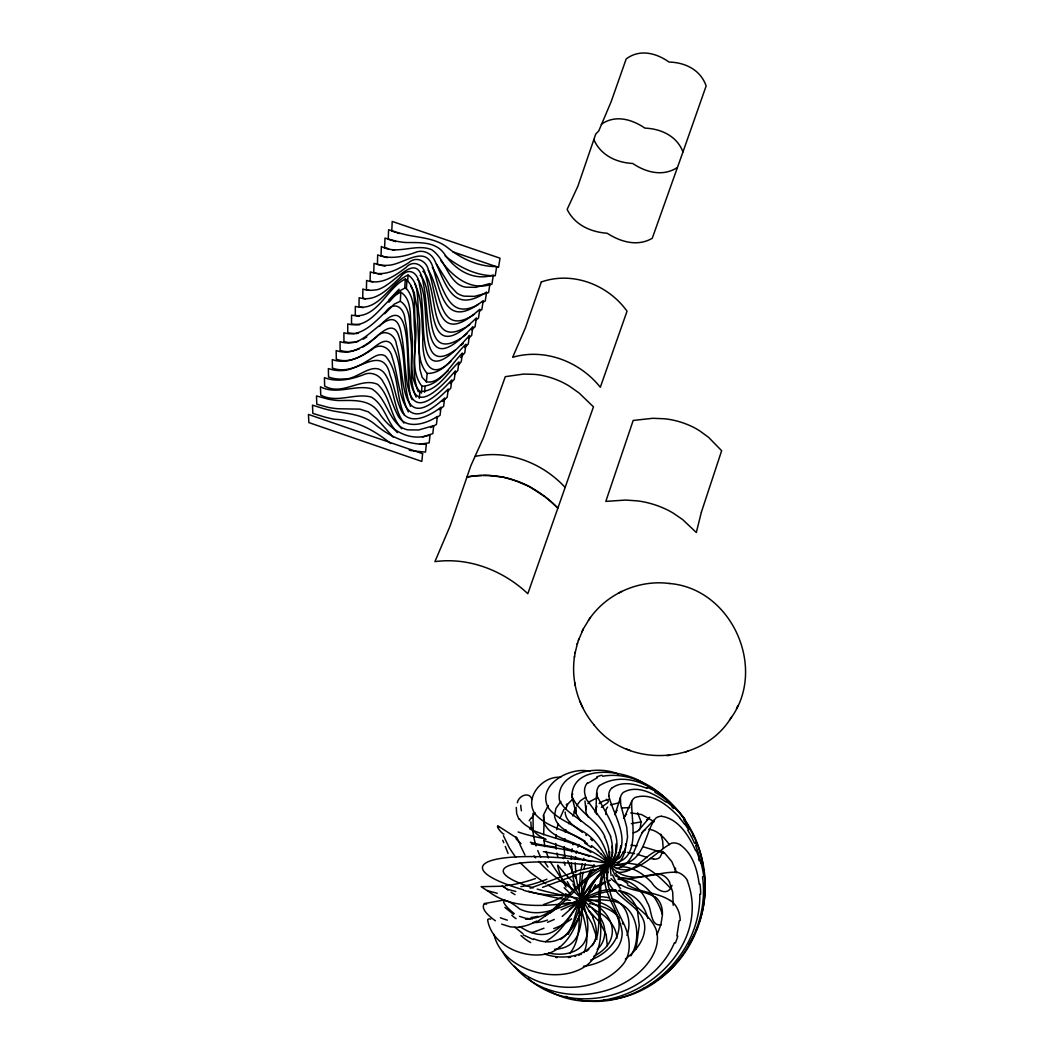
<?xml version="1.0" encoding="UTF-8"?>
<svg xmlns="http://www.w3.org/2000/svg" width="1054" height="1054" viewBox="0 0 1054 1054"><rect width="100%" height="100%" fill="white"/><g stroke="black" fill="none" stroke-linecap="round" stroke-linejoin="round"><path stroke-width="1.5" d="M679.198 920.801L676.905 935.912M699.777 894.161C701.279 956.097 639.87 1011.814 578.159 999.772M571.321 859.471L571.413 856.125M575.221 862.91L575.721 872.593M620.806 845.677L618.817 856.454L613.533 863.937M544.075 822.41L543.311 815.322M730.685 718.446C767.589 668.42 731.634 588.277 669.224 583.481M675.535 868.167L675.298 872.514M625.615 843.859L625.536 845.743M579.199 889.734L580.596 872.053M663.177 848.391L662.676 841.158L660.818 834.162M595.945 810.394L596.63 792.858M544.022 823.806L543.653 834.834M533.021 813.24L533.192 831.58M384.723 313.749L394.249 304.119L400.296 301.26L400.823 292.221C413.221 300.074 409.387 319.546 411.666 332.313C414.854 351.456 406.159 375.922 419.861 391.508C437.252 392.035 447.594 372.51 458.912 361.983L457.805 370.441L454.682 374.012M530.86 821.909L531.111 826.349L532.771 830.987M388.926 302.208L398.636 291.457L404.736 288.164L405.303 279.033C417.951 287.913 413.181 308.558 415.355 322.208C418.306 342.629 408.333 369.177 421.969 386.212C440.401 385.869 450.585 364.539 462.442 353.077L461.296 361.601L458.385 365.119M418.267 391.745C410.586 372.655 416.37 351.087 414.683 331.009C413.115 317.122 416.159 299.823 406.396 288.585L406.976 279.455M407.661 281.181L408.056 275.068C420.375 282.828 416.633 302.129 418.925 314.79C422.114 333.736 413.55 358.004 427.173 373.406C444.419 373.959 454.722 354.645 465.947 344.223L464.774 352.813L460.638 357.53M673.203 905.333L672.716 892.092L669.461 882.172M516.289 807.417L516.658 813.583L518.911 819.235M607.341 945.807L606.142 934.424L600.253 923.067M419.255 398.386L419.861 391.508M575.392 859.313L575.668 856.718M421.35 393.129L421.969 386.212M424.551 392.207L425.065 386.686M448.227 370.626C442.127 375.685 435.144 383.669 426.383 381.798L427.173 373.406M574.588 655.97C570.781 680.37 578.132 706.193 594.127 724.981M571.755 851.843L572.177 848.76M625.365 847.64C624.6 854.768 621.333 862.212 614.838 865.821M497.238 893.278L487.053 890.577L481.151 886.664L502.679 886.23M612.572 852.37C609.831 864.978 600.675 875.637 600.675 889.154C599.383 900.432 600.253 911.802 600.622 923.12C601.399 937.757 599.779 954.74 587.552 964.66C559.042 986.992 501.757 970.023 493.957 934.305M665.93 802.028C654.284 793.873 637.196 784.281 623.309 792.437A25.797 14.796 35.3 0 0 620.384 797.562L620.753 804.769L626.722 827.232L627.565 837.153L625.43 848.984L619.778 857.903L612.097 862.712L578.712 870.393L530.162 888.206M575.023 653.322L577.566 642.94M574.377 657.261L575.234 652.004M583.165 872.132C577.118 896.124 594.008 947.362 554.681 949.272M606.248 864.781C597.829 889.471 619.594 909.352 622.163 932.592C622.268 952.592 601.083 964.252 583.481 966.281M581.017 869.59L582.309 863.7M576.209 853.397L576.749 851.026M557.079 828.141L558.212 823.622M662.808 851.395L660.107 857.073A17.536 10.896 56.4 0 1 653.73 859.115M583.771 869.194L585.299 863.7M565.418 809.432L567.987 803.82L573.033 798.774M502.508 951.551C525.103 992.077 592.243 1000.523 622.809 964.621C633.217 951.775 629.422 933.923 622.176 920.577C617.275 910.3 611.939 900.103 609.212 888.983C604.706 876.599 609.963 864.096 609.66 851.645M572.968 844.821L573.442 842.936M575.998 807.338L576.327 814.241L580.965 821.316M608.263 861.223C593.059 883.674 602.242 910.379 597.407 934.99C591.175 956.979 563.152 960.774 544.391 953.949M579.99 898.93L573.574 921.209L568.317 934.371M593.349 868.904C579.45 889.457 582.467 918.179 564.68 936.374M580.411 897.455L580.833 895.992M581.241 894.543L586.182 879.84L590.991 869.616M623.889 818.418L624.047 817.851A19.657 11.436 42.4 0 1 626.603 814.36M626.985 935.412C632.163 921.763 626.972 903.212 611.9 898.693M615.141 814.215L620.411 797.575M699.461 921.763C710.804 887.982 705.35 848.668 683.809 820.052M578.396 640.463L583.389 628.777L589.278 619.133M583.257 860.38L583.969 858.259M577.144 644.244L578.817 639.146M682.979 151.921L652.242 238.309C637.235 246.939 620.582 241.853 607.157 233.25C590.793 232.064 574.786 225.003 567.144 209.403L577.856 186.255L595.734 134.082L598.777 130.894L611.201 101.579L626.168 58.971C639.818 48.603 656.444 53.095 669.066 62.067C684.995 62.41 700.594 69.762 706.14 85.967L682.979 151.921C676.8 135.821 660.911 128.799 644.89 128.101C632.005 119.352 615.404 114.359 601.32 124.293M565.207 832.093L566.011 829.854M531.611 818.062L535.037 812.779M565.142 487.435L527.817 593.705C503.272 570.504 468.806 557.026 434.907 561.65L450.15 525.893L469.715 468.99A10.197 0.975 -71.3 0 1 471.178 464.998L483.575 437.397L505.301 376.66L523.627 374.065L534.51 374.368A38.418 17.141 20.1 0 1 569.819 386.449L579.147 393.063L593.455 406.831L565.142 487.435C542.639 462.983 507.936 449.426 474.932 456.448M577.882 847.258L578.975 844.425M680.397 818.484C669.395 806.6 652.584 791.817 635.18 797.456A24.137 13.821 42.2 0 0 631.702 801.422C630.885 822.041 642.742 863.305 608.777 863.476A112.146 21.212 7.9 0 0 491.77 860.407A112.146 21.212 7.9 0 0 523.192 889.76M517.33 802.766C518.41 795.902 529.424 790.948 531.993 799.472M697.906 926.163L696.18 930.445M560.082 818.023L563.969 809.367M674.428 942.777C652.031 995.556 576.367 1017.084 530.992 980.892M574.997 811.685L572.849 816.007M583.942 952.618C590.082 938.679 585.299 923.159 581.347 909.325M589.911 890.169C580.991 914.608 568.475 952.803 533.772 938.85M624.258 817.324L631.702 801.422M576.578 805.783L580.187 800.921L585.537 797.246M736.469 708.591L737.075 707.313M737.326 706.773L737.932 705.508M657.037 934.687L660.871 924.674L662.36 915.465A29.683 22.292 -54.2 0 0 655.404 897.073M694.309 934.595L689.052 944.371M581.887 631.807L582.506 630.555M582.77 630.028L583.389 628.777M630.885 955.846C642.479 937.085 637.248 905.873 612.901 901.025M568.738 823.727L569.687 821.87M672.017 885.373C668.104 897.204 656.036 890.037 651.701 882.541C643.493 873.924 632.611 866.467 620.239 866.757M566.261 805.019L566.815 804.004M594.232 881.829C579.437 904.819 578.567 939.997 550.873 952.605C527.079 961.222 491.362 945.899 487.646 919.76A41.435 7.813 52.1 0 1 490.756 919.193M593.995 882.238L595.062 880.433M594.667 881.118L597.723 876.269M604.64 870.459C579.384 889.339 573.218 925.517 545.445 941.67M604.785 871.394C576.657 889.839 565.431 956.979 520.281 926.822M595.352 879.998C602.374 869.708 615.892 860.789 611.847 846.322M592.796 866.599L594.048 864.702M593.824 724.625C627.104 768.34 700.976 765.046 730.343 718.933M729.552 720.106L731.476 717.273M589.621 618.658C607.144 593.455 639.093 579.45 669.514 583.508M592.164 945.688C598.343 937.48 596.972 926.137 592.638 917.428M588.475 620.279L590.411 617.512M661.425 816.297A26.297 15.164 61.3 0 0 655.68 818.233C645.246 831.949 645.852 854.175 628.197 862.633C613.164 871.236 598.659 856.559 584.087 854.241C566.841 849.195 548.95 847.008 531.308 843.846M645.47 829.801A21.409 12.516 62.2 0 0 643.177 831.303C634.969 843.793 634.086 864.662 616.327 868.641M547.803 806.31L543.824 814.32L543.798 822.225M562.164 916.427L595.971 886.928M550.175 913.067C569.951 899.457 583.152 877.415 605.668 867.521C630.99 845.954 607.367 817.522 596.946 795.665M600.661 872.198L603.916 868.312M569.937 953.396C581.255 938.877 579.002 919.18 579.16 901.934L594.482 889.102L606.01 882.119M639.053 829.814L649.211 817.864M611.056 863.516L615.536 854.834L616.05 843.99M450.335 383.564L454.287 379.321L455.368 370.929C396.133 439.702 413.866 356.147 405.065 319.981C404.354 307.491 394.038 299.942 385.382 312.116C374.275 322.603 360.955 337.912 343.894 332.761L343.947 341.536L348.031 342.497L354.605 342.26M464.88 347.622L468.226 344.078L469.438 335.409C411.218 402.628 428.332 320.93 419.518 285.344C418.754 273.091 408.57 265.648 400.033 277.571C389.071 287.874 375.883 302.814 359.111 297.702L359.006 306.727L363.05 307.689M389.058 299.692L399.11 289.178M641.991 832.581L653.73 820.262M599.555 785.559C630.542 766.416 669.633 794.65 685.904 821.672M502.284 886.098L507.396 889.299L515.814 891.46M597.249 949.377C606.248 941.393 607.183 927.019 600.016 917.533M560.886 801.462L555.932 808.339L554.496 815.282M447.542 391.429L450.756 388.254L451.81 379.927C398.794 437.911 408.939 371.113 401.64 335.818C395.606 295.99 370.455 342.142 352.076 342.563A20.896 18.313 2.4 0 1 340.047 341.641L340.126 350.35A20.685 18.168 2.3 0 0 352.049 351.245L359.374 348.874M468.516 338.453L471.665 335.383L472.903 326.648C421.271 382.642 430.704 318.124 423.365 283.645C417.252 244.963 392.72 289.639 374.697 289.982A20.54 17.76 4.2 0 1 362.866 289.046L362.734 298.137A20.329 17.641 4.1 0 0 365.395 298.888M379.545 326.266C418.464 282.011 402.285 385.922 412.233 399.69M559.582 946.914L558.343 948.086M588.237 783.056L597.407 777.668M611.597 788.339C621.702 780.382 636.142 784.136 647.037 788.366M442.469 401.469L447.212 397.226L448.227 388.979C397.398 440.137 406.146 377.082 396.488 344.684C395.434 334.302 384.104 328.057 376.528 336.951C365.198 345.62 351.206 355.923 336.173 350.574L336.292 359.203C348.716 363.696 361.364 356.977 371.021 349.493C376.568 345.778 385.039 336.793 391.39 343.973C404.301 364.302 397.845 390.81 408.32 411.93M599.581 891.355L581.65 898.693L569.358 909.259M471.639 329.757L475.077 326.727L476.355 317.939C427.252 366.752 435.118 306.516 425.487 275.107C424.314 265.081 413.339 259.073 405.935 267.571C394.855 275.924 381.166 285.66 366.608 280.443L366.423 289.6L369.098 290.285M588.778 949.443L586.498 951.275M461.072 345.369L463.233 343.485M599.173 803.543L603.217 801.04L608.764 799.446M564.167 936.822L560.412 939.457M451.178 360.863C428.438 383.854 421.705 357.095 422.878 337.504C421.416 319.467 422.865 299.995 414.67 283.355M590.121 801.448L597.381 797.562M607.908 802.555L601.373 807.377M439.189 409.769L443.642 406.251L444.63 398.069C398.293 440.414 402.378 387.516 392.167 357.174C390.323 347.649 379.703 342.26 372.062 349.506C360.481 357.069 346.397 364.816 332.273 359.559L332.445 368.123C344.21 372.457 356.753 367.727 366.726 361.232C372.233 358.32 378.979 351.878 385.408 356.068C399.664 372.128 395.421 396.383 404.38 414.96M594.891 812.173L595.997 811.303M463.299 336.582L466.962 333.736M475.907 320.113L478.49 318.11L479.794 309.257C435.407 349.164 438.622 299.204 428.451 270.008C426.514 260.905 416.304 255.753 408.86 262.591C397.595 269.798 383.919 276.965 370.323 271.879L370.099 281.089L372.76 281.813M625.365 958.982C636.563 950.748 647.222 937.19 644.231 922.461C639.989 907.599 623.718 901.605 615.009 889.892M455.565 349.849C412.904 380.52 434.419 296.451 417.41 279.297M658.407 979.627C694.691 954.094 712.227 905.821 702.175 862.791M366.173 344.974C375.83 339.441 393.419 314.672 399.334 337.86C406.831 360.02 401.903 384.67 410.52 406.37M466.276 326.951L469.728 324.632M436.29 417.845L440.058 415.329L441.007 407.213C430.599 415.408 409.202 427.133 401.047 410.111C395.896 398.86 394.565 386.331 389.98 374.855C383.564 346.173 360.587 368.847 343.907 370.455A31.567 27.799 1.8 0 1 332.484 369.756L328.361 368.584L328.558 377.068L332.656 378.241A31.251 27.588 1.6 0 0 343.96 378.926C357.767 380.099 373.893 358.913 384.987 373.986C394.907 388.886 393.287 408.728 403.906 423.115M656.523 980.945L650.819 984.568M479.465 311.114L481.876 309.56L483.206 300.64C447.555 329.111 441.56 297.729 433.589 269.758C427.094 242.697 405.131 263.856 389.058 265.252A30.513 26.166 5.2 0 1 378.017 264.501L374.012 263.368L373.762 272.643L376.41 273.394M460.73 338.4C418.899 364.223 437.555 292.814 420.138 275.239M362.839 347.069L365.066 345.672M363.314 339.138L366.845 336.99M598.553 885.228L600.266 884.201M607.486 866.546L580.398 873.437L542.546 887.349M536.71 921.986C564.364 903.91 582.664 873.713 613.718 860.262C632.756 841.303 613.678 816.046 608.725 795.638M474.511 314.197C437.739 338.861 441.349 289.086 428.227 270.167M465.012 327.649C426.356 349.151 439.953 287.544 422.865 271.181M636.919 831.487L633.296 832.923M593.85 956.228C626.405 939.298 611.873 906.927 581.65 898.693A91 17.207 7.9 0 1 537.211 889.089M601.136 883.726L605.404 881.697M430.599 427.542L436.448 424.446L437.357 416.409C425.697 424.314 404.42 430.533 397.068 413.919C391.956 403.669 389.413 392.246 383.406 382.418C379.809 374.776 370.744 371.008 363.024 374.908C350.798 379.545 337.082 382.483 324.421 377.661L324.658 386.08C342.458 396.396 360.929 376.779 377.688 384.381C390.612 396.159 389.888 416.264 401.679 428.741M618.342 593.204L621.794 591.413M482.455 302.445L485.235 301.036L486.605 292.05C451.968 314.922 446.106 283.908 434.367 259.877C430.757 252.67 422.14 249.126 414.709 252.683C402.931 256.952 389.796 259.482 377.688 254.897L377.411 264.225L380.033 265.002M610.516 804.861L618.922 802.832M554.272 919.457L547.54 922.303M643.164 988.652L645.074 987.717M561.031 909.892L581.913 900.669M543.969 928.192L535.827 931.341M609.344 897.942C578.198 889.932 550.702 923.502 519.741 909.035C503.693 895.768 495.999 898.812 514.273 913.673M585.945 898.825L598.593 893.739M592.111 959.443C606.34 953.606 619.857 940.471 619.067 924.055C618.092 905.399 596.893 900.076 581.65 898.693L574.325 891.947M580.688 954.542L581.36 954.239M677.05 167.718C662.492 176.927 645.825 172.289 632.69 163.462C616.445 162.659 600.701 155.307 593.784 139.51M590.675 960.062L591.386 959.759M478.397 304.395C447.028 322.089 444.182 285.357 432.298 267.347M608.092 881.223L610.161 880.433M661.306 924.648C650.015 927.138 652.097 909.154 647.393 902.764C642.505 890.696 631.728 879.537 617.987 879.26M571.703 794.532L572.849 794.084M578.593 955.359L579.292 955.095M685.482 752.029L686.497 751.7M687.392 751.397L688.433 751.054M355.896 342.063L358.413 341.259M615.694 864.807L627.117 863.015L638.263 864.728M607.96 880.762L609.647 880.261M599.805 893.357L608 891.368M422.483 437.015L432.825 433.616L433.708 425.645L418.754 429.966L407.793 429.861A18.932 17.048 5.1 0 1 399.98 426.396C387.556 416.33 385.804 397.384 371.733 388.834C355.158 384.117 337.069 395.448 320.456 386.778L320.745 395.131C337.188 403.722 355.093 392.47 371.495 397.147C384.591 405.197 387.042 422.206 397.424 432.693M600.556 891.078L607.183 889.774M621.359 807.996L629.778 807.601M607.684 867.099L605.668 867.521A91 17.207 7.9 0 0 600.213 866.665M575.01 956.426L575.734 956.241M637.63 812.832L641.122 821.896L631.359 823.661M355.83 333.696L358.439 333.183M602.585 776.245C629.62 771.515 656.84 786.271 673.532 806.929M405.303 279.033C386.212 288.164 377.095 320.456 351.549 315.133L351.522 324.039L359.612 324.803M495.406 920.801C490.9 917.586 479.662 909.088 484.445 903.541L504.774 899.852M400.823 292.221C382.207 300.166 372.036 330.126 347.728 323.921L347.741 332.761L354.5 333.696M408.056 275.068C389.585 282.92 379.44 312.603 355.343 306.398L355.277 315.357L359.335 316.279M561.993 904.003L580.675 901.737M610.503 999.561C668.052 992.842 710.633 933.383 702.491 876.757M570.649 957.269L568.475 957.533M618.276 852.581L620.463 852.343M609.133 891.197L616.814 890.841M589.384 900.577L601.294 899.773L611.821 900.775M419.624 444.208L429.189 442.838L430.019 434.946C408.86 442.285 389.519 429.663 378.676 412.272C369.467 398.662 352.471 400.546 338.242 400.546A72.581 63.82 2.1 0 1 328.255 399.163L316.477 395.948L316.806 404.235L328.466 407.424A71.843 63.332 2 0 0 338.347 408.768L359.849 409.123L368.36 411.864L377.003 418.912L393.129 437.12M630.714 812.884L641.504 814.518L654.231 821.738M618.382 878.496C640.213 875.597 656.879 895.281 662.307 914.477M666.747 755.613L669.619 755.349M608.764 999.759L603.678 1000.154M559.358 904.266C534.852 906.598 507.237 906.875 487.212 890.393M609.014 889.616L615.958 889.971M481.823 475.433L478.187 475.617A109.458 41.317 19.4 0 0 474.708 475.921A133.186 49.881 19.2 0 0 467.133 477.001C482.047 474.313 497.593 474.985 512.099 479.412M518.911 927.441L510.294 926.848L501.664 924.147M483.075 475.394L488.279 475.446M622.65 852.238L625.549 852.291M532.402 918.943L525.511 918.271L519.411 916.321M661.425 816.27C678.697 818.681 689.039 836.191 695.666 850.697M630.885 845.334L636.959 845.756M607.736 867.692L603.125 866.335M488.951 475.459L503.469 477.225L518.015 481.428M560.754 777.338C542.467 775.375 523.061 798.365 535.696 814.689C548.91 828.694 569.661 830.868 585.247 841.421M557.105 957.559L555.932 957.48M648.882 829.287C657.828 830.354 664.376 837.798 669.382 844.662M484.445 903.541L486.592 904.2M616.247 872.132C633.204 874.609 642.584 857.587 655.891 851.158A23.702 14.598 82 0 1 664.758 853.226L671.78 861.553L676.536 872.765M627.683 852.436L634.521 853.582M653.717 859.076L650.292 858.404M618.909 891.012C633.441 892.277 644.679 904.701 647.841 918.416M589.832 771.409C569.977 765.915 534.76 786.02 549.015 808.84C557.144 818.629 569.713 822.871 580.029 829.827C598 838.905 606.445 857.231 614.574 874.267M412.852 450.901L425.526 452.1L426.33 444.287C406.897 444.748 389.031 436.264 374.513 423.945C363.05 414.578 347.978 413.655 334.026 411.126A143.963 125.031 3.8 0 1 324.21 408.794L312.471 405.171L312.84 413.392L324.461 416.962A142.527 124.095 3.7 0 0 334.184 419.281C355.751 419.993 374.275 430.256 390.652 443.471M576.13 901.447A112.146 21.212 7.9 0 0 579.16 901.934L580.675 902.184M409.242 450.256L411.64 450.69M589.37 903.594L590.741 903.845M543.363 851.658L572.427 856.797L590.662 861.566M548.554 953C561.215 955.833 577.434 954.265 584.627 941.973C594.943 919.813 577.355 896.888 575.985 874.649M592.098 904.108C602.124 906.032 612.756 909.536 619.225 917.942M381.35 265.397L385.118 266.161M392.246 249.785L394.578 250.312M575.471 999.205L572.889 998.586M387.45 257.65L381.034 255.858L381.35 246.465C397.582 255.345 415.948 242.96 431.811 249.772C443.945 258.27 446.343 274.817 457.818 283.855A18.116 15.691 9 0 0 465.315 287.136L475.776 287.347L489.978 283.526L488.595 292.564L474.524 296.372L464.168 296.161A17.944 15.586 9 0 1 456.738 292.92L449.953 285.621L436.435 264.119M643.599 846.942L664.033 853.055M404.736 288.164L406.396 288.585M400.296 301.26C412.588 309.059 408.768 328.374 411.034 341.035C413.089 359.559 408.069 379.796 416.119 397.134M677.195 872.317C656.049 870.867 630.951 886.348 612.703 868.246C592.045 843.068 557.223 841.672 529.503 828.787M637.103 854.241L647.393 857.521M395.777 241.656L388.215 239.245L388.61 229.746L399.743 233.158A136.401 113.173 7.9 0 0 409.044 235.411C422.259 237.875 436.461 238.889 447.463 247.519C461.428 258.876 478.345 266.728 496.684 266.583L495.235 275.74C476.368 276.082 459.439 267.334 445.078 255.911M569.252 997.532L570.425 997.901M512.507 479.53L528.858 486.302L544.905 496.645M388.544 248.77L384.631 247.532L384.987 238.085L396.212 241.155A69.05 58.299 6.6 0 0 405.711 242.525C419.255 242.723 435.249 241.142 444.274 253.711C454.999 269.864 473.325 281.431 493.338 275.028L491.928 284.132C470.124 291.523 452.667 276.438 440.691 260.351M619.199 890.762C627.446 893.239 633.717 900.195 636.629 908.126M639.159 865.005C652.242 869.115 661.912 879.299 671.2 888.838M395.658 232.328L391.785 231.01L392.207 221.445L500.018 258.177L498.542 267.387L452.733 251.787M396.871 232.736L399.295 233.566M618.118 774.058C598.527 765.033 555.629 771.436 559.41 799.973C564.457 811.422 576.907 816.666 585.84 824.557C603.165 836.006 609.252 856.059 611.083 875.505M565.879 996.386L566.973 996.781M518.41 481.573C533.364 487.291 546.657 496.842 557.856 508.186A133.173 49.657 20.8 0 0 550.926 501.599A109.458 41.198 20.5 0 0 548.989 499.952L545.959 497.475M523.271 934.99L524.47 935.478M606.972 868.061L603.52 865.69M626.524 749.012L630.437 750.553M532.415 939.127L533.364 939.522M531.479 938.732L529.714 937.928M586.814 855.44L543.851 840.512M525.116 935.768L526.526 936.426M615.022 875.637C629.646 883.476 645.193 873.318 660.173 874.412A26.034 17.549 -77.4 0 1 669.567 882.053M528.871 937.546L527.277 936.782M581.94 903.265L576.38 900.59M587.921 855.953L589.041 856.494M551.743 992.407C618.685 1026.859 715.086 954.779 687.353 880.88M588.567 906.466L589.832 907.086M549.859 991.432L550.794 991.919M565.84 895.281L547.843 885.031M572.994 884.003C578.686 897.481 589.542 907.441 602.124 914.319C610.042 919.826 616.471 928.429 616.88 938.35M627.367 884.859C640.568 893.107 657.432 892.027 670.37 900.63M620.569 884.662C631.201 891.289 644.784 890.432 655.206 897.336M515.024 894.662L511.032 892.237M548.093 990.444L548.963 990.944M654.837 792.186C681.833 807.562 699.184 836.836 703.321 867.244M586.788 849.774C573.376 839.959 551.835 839.471 544.048 823.082M580.78 839.3C571.492 832.884 556.973 828.931 554.575 816.27M497.883 825.862L516.618 837.917M643.744 783.491C625.878 770.171 572.48 762.872 571.9 796.284L575.985 813.174M581.676 839.854L582.585 840.42M545.643 988.955L546.433 989.456M515.577 836.639L516.513 839.379L521.005 843.674M680.397 845.018C692.847 853.793 697.3 869.893 699.21 884.253M587.803 850.394L588.817 851.052M545.88 883.779L530.873 872.896L520.149 862.712M522.968 933.699L514.866 927.256M644.837 784.176L645.904 784.874M583.494 841L584.403 841.606M589.818 851.724L590.833 852.409M585.326 842.225L587.17 843.529M426.383 381.798L422.167 377.358L419.9 369.322L417.081 308.203L414.143 292.498L410.599 285.753M580.095 830.71L580.846 831.263M579.357 830.157C573.336 825.559 565.418 820.46 565.155 812.028M581.624 831.83L582.401 832.41M591.544 845.585L597.71 850.578M503.917 834.149C501.625 833.819 494.379 823.754 498.898 826.995M507.949 890.011L506.855 889.181M606.775 868.417L604.891 866.322M585.616 834.86L586.432 835.506M590.846 846.388L591.755 847.152M608.777 863.476C632.703 882.699 652.703 853.068 671.714 843.134A28.945 17.747 81.7 0 1 680.423 844.834M581.479 904.016L579.16 901.934L580.925 907.889M530.386 980.365L528.199 978.31M590.596 839.024L592.269 840.565M672.123 807.166L673.638 808.589M589.107 910.893L599.555 922.131M570.227 893.7L564.167 887.758M606.379 799.209L608.461 801.514M572.612 890.301L562.151 879.234M592.243 908.364L598.949 916.005M601.267 854.017L604.653 857.811M607.367 869.8L605.233 866.164M560.873 877.718L550.28 861.895M619.409 890.116C629.857 904.767 648.974 912.079 655.996 929.246C661.253 945.043 651.359 961.288 640.015 971.683C605.852 1002.934 544.483 1003.118 514.326 966.254M515.722 857.429L509.332 847.824L503.417 835.664M684.613 823.78L688.591 829.617M581.65 898.693L591.307 914.701M580.833 904.582L579.16 901.934M581.663 905.887L582.467 907.165M583.27 908.429L592.019 923.712L596.445 936.453M588.382 817.245L587.118 814.887M686.879 823.279L689.619 828.233M524.997 855.123L519.872 844.504M571.334 888.97L567.342 881.618M604.798 836.454C597.434 820.21 578.765 812.581 571.9 796.284M607.947 872.712L605.483 864.702M585.695 798.352L604.061 823.227L610.74 836.533M582.678 707.537L579.858 701.187M622.361 923.106L622.756 924.029M695.587 842.765L696.589 845.137M692.821 835.005L693.545 836.718M548.396 857.877L546.091 851.487M636.919 908.917L637.196 909.721M607.512 877.165L606.682 874.491M596.696 814.505L596.34 813.28M698.604 858.773L699.25 860.894M637.446 910.524L639.238 925.372L636.089 948.613M565.049 865.334L564.127 861.909M575.155 887.31L572.651 875.202M557.829 857.113L556.96 853.055M606.34 873.134L605.668 867.521M544.878 846.665L543.904 839.946M574.72 682.584L574.917 683.651M575.076 684.586L575.26 685.64M563.139 856.942L563.416 858.575M596.63 937.467L596.92 939.457M605.866 814.478L605.721 813.253A22.938 13.346 30.1 0 1 607.618 807.048M572.269 872.646L571.373 862.923M703.598 869.379L704.164 875.782M641.122 821.896L640.186 828.233A19.736 12.2 26.8 0 1 636.945 831.514M585.01 801.027L585.866 809.828M533.245 887.903A91 17.207 7.9 0 1 509.49 865.453A91 17.207 7.9 0 1 594.904 865.914M554.826 847.008A73.833 16.39 0.2 0 1 530.386 842.186M516.447 837.337A69.999 4.466 73.3 0 1 519.53 843.226M572.322 888.733A86.85 38.128 28.1 0 1 538.673 861.395M535.643 857.877A86.85 38.128 28.1 0 1 534.022 855.861M580.003 901.038A91.224 27.233 24.4 0 1 565.603 893.726M580.108 901.816A90.67 21.726 -10.2 0 1 564.048 903.647M570.267 900.445A112.146 21.212 7.9 0 1 528.37 891.223M502.732 840.288A86.296 4.927 71.6 0 1 503.759 842.713M505.274 846.428A86.296 4.927 71.6 0 1 508.068 853.49M544.641 838.628A91.039 22.213 2.6 0 1 518.146 831.988M604.535 857.93A57.601 53.135 77 0 1 608.645 863.582M604.1 868.522A57.193 48.497 -69.6 0 1 608.922 863.7M546.064 839.379A54.321 25.019 -4.8 0 1 534.721 832.001M529.187 820.829A89.59 34.176 33.8 0 1 531.387 817.904M572.928 881.882A101.382 50.671 40.2 0 1 557.658 865.123M547.961 867.034A90.17 64.689 33.3 0 1 544.628 861.909M540.689 857.126A86.81 65.809 29.9 0 1 537.751 850.604M536.051 845.901A86.81 65.809 29.9 0 1 533.021 831.553M521.414 810.789A110.973 38.418 42.4 0 1 520.742 805.216M530.702 828.22A66.218 31.541 -6.4 0 1 519.53 819.09M547.5 805.941A90.855 48.181 48.9 0 1 548.251 805.493M574.957 808.971A32.858 14.203 -39.5 0 1 573.811 812.094M565.01 856.955A58.602 48.734 53.8 0 1 564.259 846.625M564.615 841.224A58.602 48.734 53.8 0 1 564.984 838.655M566.051 887.099A75.032 60.157 51.4 0 1 557.566 865.729M575.827 878.219A90.921 56.389 57.3 0 1 567.829 860.749M556.275 849.116A69.709 60.328 44.8 0 1 555.801 843.45M555.801 838.062A69.709 60.328 44.8 0 1 556.051 834.623M556.736 829.709A69.709 60.328 44.8 0 1 557.052 828.141M584.654 842.989A84.004 67.39 56.9 0 1 590.767 847.126M597.618 850.71A66.573 59.696 71.1 0 1 601.162 854.135M649.712 817.232A24.005 14.94 26 0 1 646.55 819.893M604.429 836.692A44.676 40.829 -66.5 0 1 609.08 851.764M608.883 852.014A31.409 30.184 -33.6 0 1 609.172 858.602M586.907 814.874A28.616 16.627 18.6 0 1 586.485 806.126M587.908 803.675A28.616 16.627 18.6 0 1 590.161 801.475M596.841 776.877A67.706 45.203 43.1 0 1 601.966 775.217M586.327 798.365A34.808 20.5 21.8 0 1 587.565 782.687M610.464 836.639A39.406 36.482 -50.7 0 1 612.163 852.37M596.432 813.293A25.032 14.572 24.1 0 1 596.946 806.205M595.76 886.598A51.382 42.489 -39.4 0 1 598.369 884.886M597.144 795.691A30.671 17.813 24.5 0 1 599.383 785.467M636.221 949.272A12.991 7.022 -47.5 0 1 636.115 948.6M647.209 787.391A89.893 71.277 74.7 0 1 655.14 791.119M608.817 795.678A27.957 16.126 29.9 0 1 611.518 788.287M615.088 814.808A21.027 12.213 36.2 0 1 617.077 810.355M674.402 807.522A100.855 88.352 -86.8 0 1 684.876 818.984M666.22 801.448A93.081 77.245 83.1 0 1 672.478 806.573M700.317 860.486A100.459 93.622 -70.9 0 1 703.769 876.52M696.18 850.407A93.147 82.383 -77.8 0 1 699.171 858.509M700.04 884.082A89.893 81.909 -64.4 0 1 700.686 894.082M591.742 914.595A52.094 36.376 48.3 0 1 593.086 917.362M677.208 872.251A32.028 21.66 -77.5 0 1 687.577 880.604M620.332 885.386A31.897 27.483 60.6 0 1 610.977 878.522M677.788 936.071A68.602 62.581 -31.4 0 1 675.377 943.066M670.502 900.445A36.218 28.076 -52 0 1 680.225 920.511M627.815 883.463A39.591 31.515 54.6 0 1 615.483 873.371M614.271 890.762A36.429 30.948 70.4 0 1 606.182 877.692M620.648 888.746A44.716 34.571 67.1 0 1 612.611 874.899M530.702 942.566A90.051 61.672 -39.5 0 1 520.992 935.53M547.527 920.063A59.222 40.79 -64.2 0 1 532.652 922.514M571.611 918.838A75.48 48.774 -63.9 0 1 553.732 928.6M559.634 904.912A90.828 43.082 -51.4 0 1 544.707 916.374M535.827 931.407A71.105 49.775 -71.9 0 1 531.216 932.487M592.005 891.302A83.595 54.321 -63.3 0 1 595.484 884.53M597.934 876.441A66.073 53.135 -66.1 0 1 600.859 872.396M549.911 911.381A56.468 35.349 -67.5 0 1 532.533 918.245M516.078 918.693A89.076 45.348 -27.1 0 1 511.796 915.215M562.704 896.98A100.841 39.406 -31.2 0 1 543.601 904.503M538.001 916.282A90.67 54.215 -42.5 0 1 530.966 917.56M530.491 918.877A87.666 55.388 -46.6 0 1 525.59 919.233M507.369 920.129A109.576 49.709 -18.1 0 1 500.373 917.744M536.618 921.077A69.103 44.294 -68.9 0 1 518.99 926.953M546.868 879.234A74.623 23.491 -31.4 0 1 520.86 886.612M502.376 885.953A69.393 2.003 41.7 0 1 505.103 887.587M569.964 895.307A86.217 33.794 -7.7 0 1 523.878 890.366M504.919 907.454A85.624 2.187 39.9 0 1 513.43 914.305M535.419 878.588A92.014 30.724 -28.8 0 1 505.261 885.703M680.199 818.721A94.715 80.75 88.3 0 1 684.375 824.017M687.775 830.249A102.673 91.263 -84.7 0 1 694.586 843.319M695.666 845.585A108.061 99.787 -77.7 0 1 701.055 863.121M381.535 274.409A30.223 25.981 5.1 0 1 377.727 273.763M422.601 453.681L421.837 461.428L308.862 422.588L308.453 414.446L422.601 453.681M701.384 512.139L696.325 532.494L682.702 519.635L673.532 513.324A39.446 15.77 18 0 0 637.262 500.874L625.681 500.057L605.813 501.401L633.19 420.441L652.874 418.293L664.297 418.767A38.537 17.167 17.8 0 1 699.724 430.888L708.578 437.344L721.647 450.717L701.384 512.139M541.321 281.971L525.406 327.847L512.666 357.293C544.734 347.886 579.871 361.601 600.319 387.266L627.038 311.193C608.079 284.738 572.651 270.983 541.321 281.971"/></g></svg>
